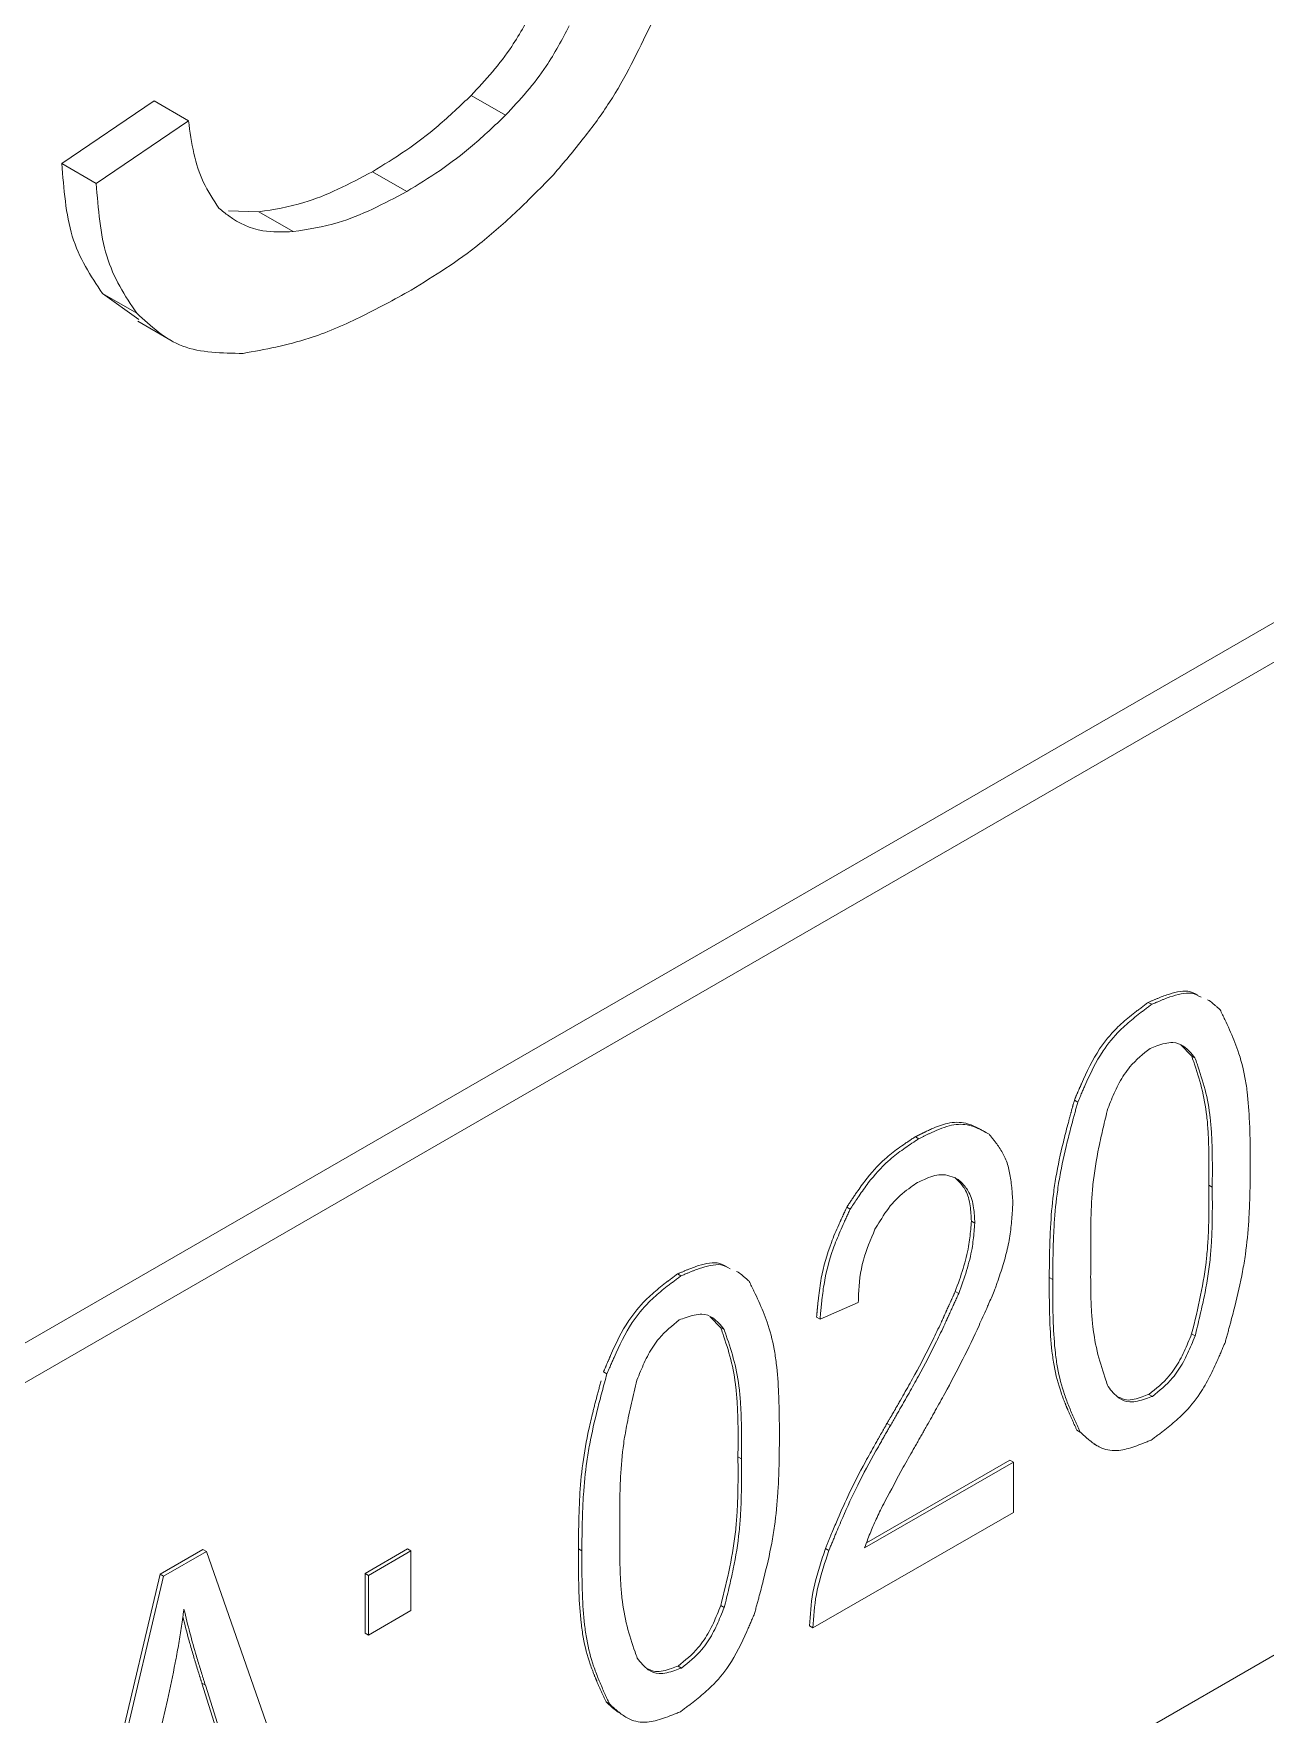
# Model space of a CAD drawing. Header units: millimetres. Extents: x -489 to 1607, y 116 to 1738.
# Drawn here: x 1270.028 to 1272.559, y 1295.614 to 1299.07 of the extents above; entities that cross this region are included whole.
import ezdxf

# ---------------------------------------------------------------- set-up
doc = ezdxf.new("R2010")
doc.units = ezdxf.units.MM

msp = doc.modelspace()

# ---------------------------------------------------------------- linework, layer by layer
at = {"color": 7, "linetype": 'Continuous', "lineweight": 15}
for p, q in [((1278.466, 1301.2592), (1264.3239, 1293.0951)), ((1264.3946, 1293.0543), (1278.5367, 1301.2184)), ((1278.5367, 1299.177), (1264.3946, 1291.013)), ((1270.2755, 1298.9315), (1270.0859, 1298.8029)), ((1270.3462, 1298.8907), (1270.2755, 1298.9315)), ((1270.9977, 1298.902), (1270.927, 1298.9428)), ((1270.3462, 1298.8907), (1270.1566, 1298.7621)), ((1270.1566, 1298.7621), (1270.0859, 1298.8029)), ((1270.7947, 1298.7453), (1270.724, 1298.7861)), ((1270.4909, 1298.7036), (1270.4283, 1298.7055)), ((1270.5616, 1298.6628), (1270.4909, 1298.7036)), ((1270.1693, 1298.5359), (1270.24, 1298.4951)), ((1270.1693, 1298.5359), (1270.2443, 1298.4823)), ((1270.2421, 1298.4786), (1270.3128, 1298.4378)), ((1272.3254, 1297.0742), (1272.3183, 1297.0783)), ((1272.3848, 1296.9912), (1272.4071, 1296.9686)), ((1272.4141, 1296.9645), (1272.4071, 1296.9686)), ((1272.1734, 1296.8728), (1272.1663, 1296.8769)), ((1271.8468, 1296.798), (1271.8398, 1296.802)), ((1271.9911, 1296.8071), (1271.984, 1296.8112)), ((1272.4497, 1296.6983), (1272.4426, 1296.7024)), ((1271.7057, 1296.6528), (1271.6986, 1296.6569)), ((1271.9618, 1296.6244), (1271.9548, 1296.6285)), ((1271.3579, 1296.5157), (1271.3509, 1296.5198)), ((1272.1219, 1296.5088), (1272.1148, 1296.5129)), ((1271.9287, 1296.4798), (1271.9216, 1296.4839)), ((1271.6438, 1296.4272), (1271.7225, 1296.4613)), ((1271.4184, 1296.4316), (1271.4396, 1296.4101)), ((1271.4467, 1296.406), (1271.4396, 1296.4101)), ((1271.6438, 1296.4272), (1271.6368, 1296.4313)), ((1272.4144, 1296.3924), (1272.4073, 1296.3965)), ((1271.2059, 1296.3143), (1271.1989, 1296.3184)), ((1272.3267, 1296.2682), (1272.3196, 1296.2723)), ((1271.7883, 1296.2082), (1271.7813, 1296.2123)), ((1272.1715, 1296.1987), (1272.1786, 1296.1946)), ((1272.2064, 1296.1707), (1272.2134, 1296.1666)), ((1271.4822, 1296.1398), (1271.4752, 1296.1439)), ((1272.0411, 1296.1332), (1271.7355, 1295.9568)), ((1272.034, 1296.1373), (1271.7393, 1295.9672)), ((1272.0411, 1296.1332), (1272.034, 1296.1373)), ((1272.0411, 1296.0297), (1272.0411, 1296.1332)), ((1271.6293, 1295.7921), (1272.0411, 1296.0297)), ((1270.376, 1295.9534), (1270.2879, 1295.9026)), ((1270.3831, 1295.9494), (1270.376, 1295.9534)), ((1270.7962, 1295.9544), (1270.7092, 1295.9042)), ((1270.7962, 1295.9544), (1270.8033, 1295.9503)), ((1271.1544, 1295.9503), (1271.1473, 1295.9544)), ((1271.6622, 1295.9516), (1271.6551, 1295.9557)), ((1270.295, 1295.8985), (1270.3831, 1295.9494)), ((1270.3831, 1295.9494), (1270.6381, 1295.2198)), ((1270.7163, 1295.9001), (1270.8033, 1295.9503)), ((1270.8033, 1295.9503), (1270.8033, 1295.8277)), ((1270.2879, 1295.9026), (1270.0478, 1294.8872)), ((1270.0549, 1294.8832), (1270.295, 1295.8985)), ((1270.295, 1295.8985), (1270.2879, 1295.9026)), ((1270.7163, 1295.9001), (1270.7092, 1295.9042)), ((1270.7092, 1295.9042), (1270.7092, 1295.7816)), ((1270.7163, 1295.7775), (1270.7163, 1295.9001)), ((1270.8033, 1295.8277), (1270.7163, 1295.7775)), ((1271.447, 1295.834), (1271.4399, 1295.838)), ((1270.7163, 1295.7775), (1270.7092, 1295.7816)), ((1271.6293, 1295.7921), (1271.6223, 1295.7961)), ((1271.3592, 1295.7097), (1271.3522, 1295.7138)), ((1270.3809, 1295.6742), (1270.3738, 1295.6783)), ((1270.3738, 1295.6783), (1270.4386, 1295.4728)), ((1270.4456, 1295.4687), (1270.3809, 1295.6742)), ((1270.3028, 1295.6434), (1270.2335, 1295.3463)), ((1271.2041, 1295.6402), (1271.2111, 1295.6361))]:
    msp.add_line(p, q, dxfattribs=at)
for points, knots in [([(1271.058, 1299.1267), (1271.043, 1299.0984), (1271.0175, 1299.0504), (1270.9709, 1298.9901), (1270.9417, 1298.9587), (1270.927, 1298.9428)], [0, 0, 0, 0, 0.415215, 0.703891, 1, 1, 1, 1]), ([(1271.1287, 1299.0859), (1271.1137, 1299.0576), (1271.0882, 1299.0096), (1271.0416, 1298.9493), (1271.0125, 1298.9179), (1270.9977, 1298.902)], [0, 0, 0, 0, 0.415215, 0.703891, 1, 1, 1, 1]), ([(1271.0966, 1298.7803), (1271.1175, 1298.805), (1271.1573, 1298.8522), (1271.2303, 1298.9516), (1271.2698, 1299.0335), (1271.296, 1299.0879)], [0, 0, 0, 0, 0.269043, 0.514197, 1, 1, 1, 1]), ([(1270.927, 1298.9428), (1270.9045, 1298.9215), (1270.8606, 1298.8798), (1270.7922, 1298.8277), (1270.7468, 1298.8001), (1270.724, 1298.7861)], [0, 0, 0, 0, 0.341963, 0.668474, 1, 1, 1, 1]), ([(1270.4088, 1298.711), (1270.3973, 1298.7281), (1270.3755, 1298.7606), (1270.3556, 1298.8227), (1270.3493, 1298.8679), (1270.3462, 1298.8907)], [0, 0, 0, 0, 0.356019, 0.674225, 1, 1, 1, 1]), ([(1270.9977, 1298.902), (1270.9752, 1298.8807), (1270.9313, 1298.839), (1270.8629, 1298.7869), (1270.8175, 1298.7592), (1270.7947, 1298.7453)], [0, 0, 0, 0, 0.341963, 0.668474, 1, 1, 1, 1]), ([(1270.0859, 1298.8029), (1270.09, 1298.7505), (1270.0961, 1298.671), (1270.1335, 1298.5894), (1270.1573, 1298.5538), (1270.1693, 1298.5359)], [0, 0, 0, 0, 0.491276, 0.743621, 1, 1, 1, 1]), ([(1270.724, 1298.7861), (1270.7004, 1298.7735), (1270.6532, 1298.7483), (1270.5741, 1298.7165), (1270.5214, 1298.7083), (1270.4909, 1298.7036)], [0, 0, 0, 0, 0.296227, 0.593081, 1, 1, 1, 1]), ([(1270.1566, 1298.7621), (1270.1607, 1298.7096), (1270.1668, 1298.6302), (1270.2042, 1298.5486), (1270.228, 1298.513), (1270.24, 1298.4951)], [0, 0, 0, 0, 0.491276, 0.743621, 1, 1, 1, 1]), ([(1270.804, 1298.5426), (1270.8514, 1298.572), (1270.9251, 1298.6178), (1271.0222, 1298.7045), (1271.0717, 1298.7549), (1271.0966, 1298.7803)], [0, 0, 0, 0, 0.4710491, 0.7339891, 1, 1, 1, 1]), ([(1270.7947, 1298.7453), (1270.7711, 1298.7327), (1270.7239, 1298.7075), (1270.6449, 1298.6757), (1270.5921, 1298.6675), (1270.5616, 1298.6628)], [0, 0, 0, 0, 0.296227, 0.593081, 1, 1, 1, 1]), ([(1270.5616, 1298.6628), (1270.5402, 1298.6621), (1270.4906, 1298.6604), (1270.4418, 1298.6839), (1270.4154, 1298.7056), (1270.4088, 1298.711)], [0, 0, 0, 0, 0.362766, 0.840191, 1, 1, 1, 1]), ([(1270.4585, 1298.4125), (1270.5033, 1298.4206), (1270.5812, 1298.4348), (1270.6982, 1298.4844), (1270.7686, 1298.5231), (1270.804, 1298.5426)], [0, 0, 0, 0, 0.401332, 0.698698, 1, 1, 1, 1]), ([(1270.24, 1298.4951), (1270.2691, 1298.4682), (1270.313, 1298.4277), (1270.3937, 1298.4132), (1270.4368, 1298.4128), (1270.4585, 1298.4125)], [0, 0, 0, 0, 0.4940719, 0.7449029, 1, 1, 1, 1]), ([(1272.4199, 1297.0928), (1272.4135, 1297.0964), (1272.4016, 1297.1031), (1272.3787, 1297.1004), (1272.36, 1297.0951), (1272.3467, 1297.0901), (1272.3401, 1297.0875), (1272.3363, 1297.0859), (1272.3339, 1297.085), (1272.3315, 1297.0839), (1272.3292, 1297.083), (1272.3263, 1297.0817), (1272.3235, 1297.0806), (1272.3209, 1297.0794), (1272.3192, 1297.0787), (1272.3183, 1297.0783)], [0, 0, 0, 0, 0.239242, 0.447646, 0.65536, 0.759075, 0.810869, 0.836804, 0.862646, 0.875647, 0.901583, 0.927468, 0.953378, 0.976677, 1, 1, 1, 1]), ([(1272.4267, 1297.0887), (1272.4206, 1297.0922), (1272.4088, 1297.099), (1272.3858, 1297.0964), (1272.3667, 1297.0909), (1272.3531, 1297.0858), (1272.3453, 1297.0827), (1272.3395, 1297.0802), (1272.3342, 1297.078), (1272.3295, 1297.076), (1272.3268, 1297.0748), (1272.3254, 1297.0742)], [0, 0, 0, 0, 0.231552, 0.445704, 0.658991, 0.765424, 0.818565, 0.871812, 0.925006, 0.962456, 1, 1, 1, 1]), ([(1272.3183, 1297.0783), (1272.3171, 1297.0774), (1272.3148, 1297.0757), (1272.3113, 1297.0731), (1272.3084, 1297.0709), (1272.3055, 1297.0687), (1272.3026, 1297.0665), (1272.2997, 1297.0643), (1272.2968, 1297.0621), (1272.2904, 1297.0572), (1272.2753, 1297.0452), (1272.2488, 1297.0222), (1272.2115, 1296.9771), (1272.1913, 1296.9346), (1272.18, 1296.9088), (1272.1791, 1296.9067), (1272.1782, 1296.9045), (1272.1772, 1296.9024), (1272.1763, 1296.9003), (1272.1754, 1296.8982), (1272.1745, 1296.896), (1272.1736, 1296.8939), (1272.1726, 1296.8918), (1272.1718, 1296.8897), (1272.1708, 1296.8875), (1272.1699, 1296.8854), (1272.169, 1296.8833), (1272.1678, 1296.8805), (1272.1669, 1296.8783), (1272.1663, 1296.8769)], [0, 0, 0, 0, 0.0185997, 0.0371833, 0.0557668, 0.0650751, 0.0836201, 0.1022366, 0.111508, 0.1300874, 0.2044929, 0.3534877, 0.5600353, 0.8605749, 0.8692716, 0.8779995, 0.8866962, 0.8953929, 0.9041509, 0.9128476, 0.9216057, 0.9302407, 0.9389988, 0.9477265, 0.9563616, 0.9650892, 0.9738169, 0.9825446, 1, 1, 1, 1]), ([(1272.3254, 1297.0742), (1272.323, 1297.0725), (1272.3196, 1297.0699), (1272.3137, 1297.0655), (1272.3079, 1297.0611), (1272.2986, 1297.054), (1272.2824, 1297.0411), (1272.2558, 1297.0181), (1272.2186, 1296.973), (1272.1981, 1296.9298), (1272.1855, 1296.9012), (1272.1824, 1296.8941), (1272.1791, 1296.8863), (1272.1761, 1296.8792), (1272.1743, 1296.875), (1272.1734, 1296.8728)], [0, 0, 0, 0, 0.037183, 0.055767, 0.092928, 0.130087, 0.204493, 0.353488, 0.560035, 0.860576, 0.878, 0.912848, 0.947727, 0.973817, 1, 1, 1, 1]), ([(1272.4657, 1297.0631), (1272.4643, 1297.0644), (1272.4621, 1297.0664), (1272.4584, 1297.0696), (1272.4555, 1297.0721), (1272.4502, 1297.0764), (1272.4458, 1297.0809), (1272.4409, 1297.0828), (1272.4397, 1297.0832)], [0, 0, 0, 0, 0.17646, 0.264567, 0.441272, 0.529058, 0.882234, 1, 1, 1, 1]), ([(1272.5279, 1296.7432), (1272.5278, 1296.7486), (1272.5278, 1296.7594), (1272.5277, 1296.773), (1272.5275, 1296.7865), (1272.5272, 1296.8053), (1272.526, 1296.8428), (1272.5231, 1296.8846), (1272.5158, 1296.9342), (1272.5041, 1296.9775), (1272.4884, 1297.0153), (1272.4772, 1297.0393), (1272.4707, 1297.0529), (1272.4674, 1297.0597), (1272.4657, 1297.0631)], [0, 0, 0, 0, 0.044503, 0.089007, 0.111293, 0.155803, 0.244795, 0.422985, 0.511988, 0.690468, 0.845011, 0.922477, 0.961225, 1, 1, 1, 1]), ([(1272.322, 1296.9837), (1272.3266, 1296.9854), (1272.3424, 1296.9912), (1272.3679, 1296.9988), (1272.3947, 1296.9883), (1272.407, 1296.9732), (1272.4141, 1296.9645)], [0, 0, 0, 0, 0.121428, 0.414493, 0.660608, 1, 1, 1, 1]), ([(1272.2351, 1296.8599), (1272.2375, 1296.866), (1272.2448, 1296.8838), (1272.2577, 1296.9136), (1272.284, 1296.9533), (1272.3076, 1296.9722), (1272.322, 1296.9837)], [0, 0, 0, 0, 0.125604, 0.369434, 0.616518, 1, 1, 1, 1]), ([(1272.4071, 1296.9686), (1272.4085, 1296.9643), (1272.416, 1296.9427), (1272.4289, 1296.9034), (1272.4379, 1296.8549), (1272.4412, 1296.8134), (1272.4425, 1296.7815), (1272.4428, 1296.7545), (1272.4428, 1296.7354), (1272.4428, 1296.7245), (1272.4427, 1296.7144), (1272.4426, 1296.707), (1272.4426, 1296.7024)], [0, 0, 0, 0, 0.055977, 0.28002, 0.504498, 0.616542, 0.728558, 0.840546, 0.896533, 0.924569, 0.952522, 1, 1, 1, 1]), ([(1272.4141, 1296.9645), (1272.4156, 1296.9602), (1272.423, 1296.9386), (1272.436, 1296.8994), (1272.445, 1296.8508), (1272.4483, 1296.8093), (1272.4496, 1296.7774), (1272.4499, 1296.7481), (1272.4499, 1296.7217), (1272.4497, 1296.7061), (1272.4497, 1296.6983)], [0, 0, 0, 0, 0.055977, 0.28002, 0.504498, 0.616542, 0.728559, 0.840546, 0.92023, 1, 1, 1, 1]), ([(1272.1663, 1296.8769), (1272.1659, 1296.8754), (1272.1653, 1296.8731), (1272.1645, 1296.8701), (1272.1638, 1296.8678), (1272.1632, 1296.8656), (1272.1626, 1296.8633), (1272.1618, 1296.8603), (1272.161, 1296.8572), (1272.1602, 1296.8542), (1272.1595, 1296.852), (1272.1589, 1296.8497), (1272.1583, 1296.8474), (1272.1577, 1296.8452), (1272.1569, 1296.8421), (1272.1561, 1296.8391), (1272.1547, 1296.8338), (1272.1505, 1296.8179), (1272.1405, 1296.7787), (1272.1299, 1296.7307), (1272.1213, 1296.6721), (1272.1176, 1296.6265), (1272.1161, 1296.5875), (1272.1156, 1296.5696), (1272.1154, 1296.5613), (1272.1154, 1296.5572), (1272.1153, 1296.5538), (1272.1152, 1296.5503), (1272.1152, 1296.5476), (1272.1151, 1296.5441), (1272.1151, 1296.5414), (1272.1151, 1296.538), (1272.115, 1296.5352), (1272.115, 1296.5318), (1272.1149, 1296.5291), (1272.1149, 1296.5256), (1272.1149, 1296.5229), (1272.1149, 1296.5196), (1272.1148, 1296.5165), (1272.1148, 1296.5141), (1272.1148, 1296.5129)], [0, 0, 0, 0, 0.011914, 0.017898, 0.023828, 0.029824, 0.035808, 0.041726, 0.053706, 0.059624, 0.065608, 0.071592, 0.077509, 0.083493, 0.089477, 0.101367, 0.107339, 0.131226, 0.22664, 0.417765, 0.513257, 0.704318, 0.799786, 0.847522, 0.859472, 0.871349, 0.883298, 0.889273, 0.901221, 0.907124, 0.919071, 0.925045, 0.936993, 0.942967, 0.954914, 0.960817, 0.972764, 0.978737, 0.989333, 1, 1, 1, 1]), ([(1272.1734, 1296.8728), (1272.1726, 1296.8698), (1272.1709, 1296.8638), (1272.1684, 1296.8547), (1272.166, 1296.8456), (1272.1611, 1296.8275), (1272.1508, 1296.7882), (1272.1396, 1296.74), (1272.1298, 1296.681), (1272.1255, 1296.6351), (1272.1233, 1296.5904), (1272.1226, 1296.5627), (1272.1222, 1296.5409), (1272.122, 1296.5274), (1272.1219, 1296.5168), (1272.1219, 1296.5114), (1272.1219, 1296.5088)], [0, 0, 0, 0, 0.0238276, 0.0477219, 0.0715915, 0.0954489, 0.1908752, 0.381861, 0.4773729, 0.6685354, 0.7639923, 0.859472, 0.9071953, 0.9535628, 0.976817, 1, 1, 1, 1]), ([(1272.2001, 1296.5542), (1272.2, 1296.5596), (1272.1999, 1296.5678), (1272.1999, 1296.5786), (1272.1999, 1296.5895), (1272.1999, 1296.6086), (1272.2003, 1296.636), (1272.2017, 1296.6694), (1272.2053, 1296.7169), (1272.2135, 1296.7675), (1272.2254, 1296.8201), (1272.2319, 1296.8467), (1272.2351, 1296.8599)], [0, 0, 0, 0, 0.05625, 0.084416, 0.112583, 0.168831, 0.281346, 0.393821, 0.506435, 0.751644, 0.875786, 1, 1, 1, 1]), ([(1271.984, 1296.8112), (1271.9836, 1296.8114), (1271.9823, 1296.8121), (1271.9807, 1296.8131), (1271.9785, 1296.8142), (1271.9769, 1296.8152), (1271.9752, 1296.8161), (1271.9735, 1296.817), (1271.9718, 1296.8179), (1271.9688, 1296.8195), (1271.9598, 1296.8241), (1271.9403, 1296.8323), (1271.9089, 1296.8323), (1271.8813, 1296.8216), (1271.8662, 1296.8148), (1271.8617, 1296.8127), (1271.8596, 1296.8117), (1271.8582, 1296.8111), (1271.8568, 1296.8104), (1271.8555, 1296.8097), (1271.8541, 1296.809), (1271.8527, 1296.8084), (1271.8513, 1296.8077), (1271.8499, 1296.807), (1271.8485, 1296.8064), (1271.8471, 1296.8056), (1271.8457, 1296.805), (1271.8443, 1296.8043), (1271.8429, 1296.8036), (1271.8415, 1296.8029), (1271.8405, 1296.8024), (1271.8398, 1296.802)], [0, 0, 0, 0, 0.010867, 0.032554, 0.043284, 0.065017, 0.075793, 0.08666, 0.108306, 0.119175, 0.162435, 0.336028, 0.59239, 0.794617, 0.845941, 0.871563, 0.877976, 0.8844, 0.897226, 0.903639, 0.910052, 0.922878, 0.929292, 0.935705, 0.948531, 0.954935, 0.961348, 0.974228, 0.980641, 0.987045, 1, 1, 1, 1]), ([(1271.9911, 1296.8071), (1271.9902, 1296.8076), (1271.9877, 1296.809), (1271.9844, 1296.8109), (1271.981, 1296.8127), (1271.9759, 1296.8154), (1271.9647, 1296.821), (1271.9434, 1296.829), (1271.9157, 1296.8273), (1271.8888, 1296.8177), (1271.8741, 1296.8112), (1271.8653, 1296.807), (1271.8627, 1296.8057), (1271.8601, 1296.8044), (1271.8574, 1296.8032), (1271.8548, 1296.8019), (1271.8513, 1296.8001), (1271.8486, 1296.7988), (1271.8468, 1296.798)], [0, 0, 0, 0, 0.021682, 0.065, 0.086637, 0.108278, 0.194882, 0.368567, 0.614402, 0.740543, 0.870107, 0.886372, 0.902572, 0.918826, 0.935079, 0.951259, 0.967503, 1, 1, 1, 1]), ([(1271.8398, 1296.802), (1271.8374, 1296.8005), (1271.8339, 1296.7982), (1271.828, 1296.7943), (1271.8233, 1296.7911), (1271.8151, 1296.7856), (1271.7999, 1296.7749), (1271.771, 1296.7527), (1271.7414, 1296.7195), (1271.7215, 1296.6911), (1271.7131, 1296.6786), (1271.7093, 1296.6729), (1271.7062, 1296.6684), (1271.7024, 1296.6626), (1271.7002, 1296.6592), (1271.6986, 1296.6569)], [0, 0, 0, 0, 0.045519, 0.068323, 0.113873, 0.13662, 0.227747, 0.410258, 0.698667, 0.849045, 0.886759, 0.905604, 0.943358, 0.962181, 1, 1, 1, 1]), ([(1271.8468, 1296.798), (1271.8445, 1296.7964), (1271.8374, 1296.7918), (1271.8257, 1296.7839), (1271.8069, 1296.7708), (1271.7781, 1296.7486), (1271.7485, 1296.7154), (1271.7286, 1296.6871), (1271.7186, 1296.6723), (1271.7125, 1296.6631), (1271.708, 1296.6562), (1271.7057, 1296.6528)], [0, 0, 0, 0, 0.045519, 0.13662, 0.227747, 0.410258, 0.698668, 0.849046, 0.886759, 0.943358, 1, 1, 1, 1]), ([(1272.04, 1296.6668), (1272.0399, 1296.6681), (1272.0397, 1296.672), (1272.0393, 1296.6772), (1272.0389, 1296.6824), (1272.0383, 1296.6902), (1272.0368, 1296.707), (1272.0334, 1296.7319), (1272.0251, 1296.7585), (1272.0145, 1296.7766), (1272.0062, 1296.7881), (1272.0013, 1296.7945), (1271.9982, 1296.7984), (1271.9955, 1296.8017), (1271.9934, 1296.8043), (1271.9918, 1296.8062), (1271.9911, 1296.8071)], [0, 0, 0, 0, 0.022556, 0.067801, 0.090362, 0.112934, 0.20333, 0.384216, 0.564151, 0.743888, 0.833599, 0.878484, 0.923239, 0.945764, 0.972807, 1, 1, 1, 1]), ([(1271.8443, 1296.7079), (1271.8489, 1296.7101), (1271.8651, 1296.7177), (1271.8966, 1296.7287), (1271.9166, 1296.7193), (1271.9279, 1296.714)], [0, 0, 0, 0, 0.151239, 0.520913, 1, 1, 1, 1]), ([(1271.9208, 1296.7181), (1271.9236, 1296.7153), (1271.9316, 1296.7074), (1271.9453, 1296.6913), (1271.953, 1296.6622), (1271.9542, 1296.639), (1271.9548, 1296.6285)], [0, 0, 0, 0, 0.137824, 0.393068, 0.7234, 1, 1, 1, 1]), ([(1271.9279, 1296.714), (1271.9307, 1296.7113), (1271.9386, 1296.7033), (1271.9524, 1296.6873), (1271.96, 1296.6582), (1271.9613, 1296.635), (1271.9618, 1296.6244)], [0, 0, 0, 0, 0.137824, 0.393068, 0.7234, 1, 1, 1, 1]), ([(1272.4766, 1296.3802), (1272.4774, 1296.3832), (1272.4791, 1296.3892), (1272.4815, 1296.3983), (1272.484, 1296.4074), (1272.4888, 1296.4255), (1272.4991, 1296.4648), (1272.5102, 1296.5129), (1272.52, 1296.5719), (1272.5243, 1296.6178), (1272.5264, 1296.6625), (1272.5271, 1296.6874), (1272.5274, 1296.7039), (1272.5275, 1296.7108), (1272.5276, 1296.7176), (1272.5277, 1296.7231), (1272.5277, 1296.7297), (1272.5278, 1296.7359), (1272.5279, 1296.7407), (1272.5279, 1296.7432)], [0, 0, 0, 0, 0.02395, 0.047833, 0.071771, 0.095684, 0.191402, 0.382998, 0.478761, 0.670446, 0.766171, 0.861923, 0.885818, 0.909783, 0.921693, 0.945656, 0.957638, 0.978819, 1, 1, 1, 1]), ([(1271.7567, 1296.6118), (1271.7602, 1296.6175), (1271.7721, 1296.6374), (1271.7948, 1296.6713), (1271.8233, 1296.6936), (1271.8397, 1296.7048), (1271.8443, 1296.7079)], [0, 0, 0, 0, 0.143334, 0.499619, 0.859393, 1, 1, 1, 1]), ([(1272.4426, 1296.7024), (1272.4426, 1296.6997), (1272.4427, 1296.6943), (1272.4427, 1296.6875), (1272.4427, 1296.6807), (1272.4428, 1296.6753), (1272.4428, 1296.6698), (1272.4428, 1296.6658), (1272.4428, 1296.6603), (1272.4427, 1296.6453), (1272.4424, 1296.6206), (1272.441, 1296.5872), (1272.4373, 1296.5397), (1272.4268, 1296.476), (1272.4139, 1296.4231), (1272.4073, 1296.3965)], [0, 0, 0, 0, 0.0280792, 0.0562423, 0.0702398, 0.0984024, 0.1124836, 0.1265648, 0.1405622, 0.1687247, 0.2812249, 0.3937712, 0.5062949, 0.7516285, 1, 1, 1, 1]), ([(1272.4497, 1296.6983), (1272.4497, 1296.6929), (1272.4498, 1296.6848), (1272.4498, 1296.6739), (1272.4499, 1296.663), (1272.4498, 1296.644), (1272.4495, 1296.6165), (1272.4481, 1296.5831), (1272.4443, 1296.5356), (1272.4361, 1296.485), (1272.4241, 1296.4323), (1272.4176, 1296.4057), (1272.4144, 1296.3924)], [0, 0, 0, 0, 0.056241, 0.08432, 0.112481, 0.168721, 0.281219, 0.393763, 0.506285, 0.751613, 0.875715, 1, 1, 1, 1]), ([(1271.6986, 1296.6569), (1271.698, 1296.6554), (1271.6969, 1296.6531), (1271.6952, 1296.6494), (1271.6938, 1296.6464), (1271.6921, 1296.6426), (1271.6907, 1296.6396), (1271.689, 1296.6358), (1271.6876, 1296.6328), (1271.6853, 1296.6276), (1271.6782, 1296.6118), (1271.6612, 1296.5722), (1271.6469, 1296.5209), (1271.6417, 1296.4807), (1271.6398, 1296.4634), (1271.6393, 1296.4584), (1271.6391, 1296.4563), (1271.6389, 1296.4543), (1271.6387, 1296.4526), (1271.6386, 1296.4506), (1271.6384, 1296.4489), (1271.6382, 1296.4469), (1271.638, 1296.4452), (1271.6378, 1296.4432), (1271.6377, 1296.4415), (1271.6375, 1296.4395), (1271.6374, 1296.4378), (1271.6372, 1296.4358), (1271.637, 1296.4337), (1271.6368, 1296.4321), (1271.6368, 1296.4313)], [0, 0, 0, 0, 0.019803, 0.029626, 0.049395, 0.059279, 0.079143, 0.089027, 0.108823, 0.118638, 0.158254, 0.316635, 0.636589, 0.817906, 0.863354, 0.874763, 0.886165, 0.891869, 0.903154, 0.908852, 0.920254, 0.925951, 0.937346, 0.943044, 0.954433, 0.96013, 0.971519, 0.977216, 0.988605, 1, 1, 1, 1]), ([(1271.7057, 1296.6528), (1271.705, 1296.6513), (1271.703, 1296.6468), (1271.7002, 1296.6408), (1271.6968, 1296.6333), (1271.692, 1296.6228), (1271.6826, 1296.6016), (1271.665, 1296.5588), (1271.6528, 1296.5093), (1271.6484, 1296.4726), (1271.6468, 1296.4587), (1271.6465, 1296.455), (1271.6461, 1296.4513), (1271.6457, 1296.4469), (1271.6452, 1296.4425), (1271.6448, 1296.4378), (1271.6443, 1296.4327), (1271.644, 1296.429), (1271.6438, 1296.4272)], [0, 0, 0, 0, 0.019801, 0.059274, 0.079137, 0.118629, 0.197814, 0.356252, 0.676429, 0.837914, 0.858135, 0.868351, 0.88855, 0.908858, 0.929043, 0.949338, 0.974607, 1, 1, 1, 1]), ([(1272.0017, 1296.4842), (1272.0022, 1296.4857), (1272.0033, 1296.4887), (1272.0054, 1296.4948), (1272.0075, 1296.5009), (1272.0111, 1296.5116), (1272.0178, 1296.5314), (1272.027, 1296.5618), (1272.0344, 1296.5979), (1272.0374, 1296.6269), (1272.0387, 1296.6454), (1272.0393, 1296.654), (1272.0395, 1296.6582), (1272.0398, 1296.6625), (1272.0399, 1296.6654), (1272.04, 1296.6668)], [0, 0, 0, 0, 0.0242959, 0.0485918, 0.0970864, 0.1214153, 0.2184885, 0.4128705, 0.6075112, 0.8033206, 0.9016461, 0.9261691, 0.950831, 0.9753433, 1, 1, 1, 1]), ([(1271.7225, 1296.4613), (1271.7227, 1296.4668), (1271.7235, 1296.4946), (1271.7282, 1296.5447), (1271.7477, 1296.5906), (1271.7567, 1296.6118)], [0, 0, 0, 0, 0.117639, 0.591602, 1, 1, 1, 1]), ([(1271.9548, 1296.6285), (1271.9543, 1296.6228), (1271.9529, 1296.6057), (1271.9495, 1296.5739), (1271.9386, 1296.5307), (1271.9273, 1296.4996), (1271.9216, 1296.4839)], [0, 0, 0, 0, 0.123315, 0.370396, 0.681229, 1, 1, 1, 1]), ([(1271.9618, 1296.6244), (1271.9614, 1296.6187), (1271.9599, 1296.6016), (1271.9566, 1296.5698), (1271.9456, 1296.5266), (1271.9344, 1296.4956), (1271.9287, 1296.4798)], [0, 0, 0, 0, 0.123315, 0.370396, 0.681229, 1, 1, 1, 1]), ([(1271.4525, 1296.5343), (1271.4461, 1296.5379), (1271.4342, 1296.5446), (1271.4112, 1296.5419), (1271.3926, 1296.5366), (1271.3793, 1296.5317), (1271.3727, 1296.529), (1271.3689, 1296.5274), (1271.3665, 1296.5265), (1271.3641, 1296.5254), (1271.3617, 1296.5245), (1271.3589, 1296.5232), (1271.3561, 1296.5221), (1271.3534, 1296.5209), (1271.3517, 1296.5202), (1271.3509, 1296.5198)], [0, 0, 0, 0, 0.239242, 0.447646, 0.65536, 0.759075, 0.810869, 0.83671, 0.862646, 0.875647, 0.901583, 0.927468, 0.953378, 0.976677, 1, 1, 1, 1]), ([(1271.4593, 1296.5303), (1271.4532, 1296.5338), (1271.4414, 1296.5405), (1271.4184, 1296.5379), (1271.3993, 1296.5324), (1271.3857, 1296.5273), (1271.3779, 1296.5242), (1271.372, 1296.5218), (1271.3668, 1296.5195), (1271.3621, 1296.5175), (1271.3593, 1296.5163), (1271.3579, 1296.5157)], [0, 0, 0, 0, 0.231608, 0.445743, 0.659016, 0.765441, 0.818578, 0.871821, 0.925012, 0.962459, 1, 1, 1, 1]), ([(1272.2356, 1296.2883), (1272.2341, 1296.2926), (1272.2267, 1296.3142), (1272.2138, 1296.3535), (1272.2048, 1296.402), (1272.2014, 1296.4435), (1272.2001, 1296.4754), (1272.1998, 1296.5047), (1272.1999, 1296.531), (1272.2, 1296.5465), (1272.2001, 1296.5542)], [0, 0, 0, 0, 0.056026, 0.280305, 0.50504, 0.617204, 0.729344, 0.841456, 0.920726, 1, 1, 1, 1]), ([(1271.3509, 1296.5198), (1271.3497, 1296.5189), (1271.3474, 1296.5172), (1271.3439, 1296.5146), (1271.341, 1296.5124), (1271.3381, 1296.5102), (1271.3351, 1296.508), (1271.3322, 1296.5058), (1271.3293, 1296.5036), (1271.3229, 1296.4987), (1271.3079, 1296.4867), (1271.2813, 1296.4637), (1271.2441, 1296.4186), (1271.224, 1296.3761), (1271.2126, 1296.3503), (1271.2116, 1296.3482), (1271.2107, 1296.346), (1271.2098, 1296.3439), (1271.2089, 1296.3418), (1271.2079, 1296.3397), (1271.207, 1296.3375), (1271.2061, 1296.3354), (1271.2052, 1296.3333), (1271.2043, 1296.3312), (1271.2034, 1296.3291), (1271.2025, 1296.3269), (1271.2016, 1296.3248), (1271.2004, 1296.322), (1271.1995, 1296.3198), (1271.1989, 1296.3184)], [0, 0, 0, 0, 0.0186, 0.037184, 0.055767, 0.065021, 0.083621, 0.102237, 0.111509, 0.130088, 0.20444, 0.353489, 0.560038, 0.860543, 0.869271, 0.877999, 0.886695, 0.895392, 0.90415, 0.912847, 0.921605, 0.93024, 0.938998, 0.947726, 0.956361, 0.965089, 0.973817, 0.982545, 1, 1, 1, 1]), ([(1271.3579, 1296.5157), (1271.3556, 1296.514), (1271.3521, 1296.5114), (1271.3463, 1296.507), (1271.3405, 1296.5026), (1271.3312, 1296.4955), (1271.3149, 1296.4827), (1271.2884, 1296.4596), (1271.2511, 1296.4145), (1271.2307, 1296.3713), (1271.2181, 1296.3427), (1271.215, 1296.3356), (1271.2117, 1296.3278), (1271.2087, 1296.3207), (1271.2068, 1296.3165), (1271.2059, 1296.3143)], [0, 0, 0, 0, 0.037183, 0.055767, 0.092929, 0.130088, 0.204494, 0.353489, 0.560038, 0.860544, 0.877999, 0.912847, 0.947726, 0.973817, 1, 1, 1, 1]), ([(1271.4983, 1296.5046), (1271.4968, 1296.5059), (1271.4946, 1296.5079), (1271.491, 1296.5111), (1271.488, 1296.5136), (1271.4828, 1296.5179), (1271.4783, 1296.5224), (1271.4735, 1296.5243), (1271.4723, 1296.5247)], [0, 0, 0, 0, 0.17646, 0.264567, 0.441272, 0.529058, 0.882234, 1, 1, 1, 1]), ([(1271.5604, 1296.1847), (1271.5604, 1296.1901), (1271.5603, 1296.2009), (1271.5602, 1296.2145), (1271.56, 1296.228), (1271.5597, 1296.2469), (1271.5586, 1296.2843), (1271.5557, 1296.3261), (1271.5483, 1296.3757), (1271.5367, 1296.419), (1271.521, 1296.4568), (1271.5098, 1296.4808), (1271.5032, 1296.4945), (1271.4999, 1296.5013), (1271.4983, 1296.5046)], [0, 0, 0, 0, 0.044503, 0.089007, 0.111293, 0.155803, 0.244795, 0.422985, 0.511988, 0.690468, 0.845011, 0.922477, 0.961212, 1, 1, 1, 1]), ([(1272.1148, 1296.5129), (1272.1148, 1296.5101), (1272.1148, 1296.5047), (1272.1148, 1296.4965), (1272.1148, 1296.4897), (1272.1148, 1296.4829), (1272.1149, 1296.4775), (1272.1149, 1296.4707), (1272.115, 1296.464), (1272.1152, 1296.4478), (1272.116, 1296.4129), (1272.1187, 1296.3709), (1272.1259, 1296.3211), (1272.1344, 1296.289), (1272.1428, 1296.2655), (1272.1456, 1296.2582), (1272.147, 1296.2545), (1272.1479, 1296.2525), (1272.1487, 1296.2504), (1272.1495, 1296.2483), (1272.1504, 1296.2463), (1272.151, 1296.2447), (1272.1516, 1296.2432), (1272.1523, 1296.2417), (1272.1536, 1296.2386), (1272.1555, 1296.234), (1272.1578, 1296.229), (1272.16, 1296.224), (1272.1618, 1296.22), (1272.1636, 1296.216), (1272.1649, 1296.213), (1272.1663, 1296.21), (1272.1677, 1296.2071), (1272.169, 1296.2042), (1272.1703, 1296.2014), (1272.1711, 1296.1996), (1272.1715, 1296.1987)], [0, 0, 0, 0, 0.022857, 0.045783, 0.068709, 0.080103, 0.103029, 0.114492, 0.137351, 0.160279, 0.251813, 0.435118, 0.526755, 0.710343, 0.756141, 0.778986, 0.790482, 0.796159, 0.801913, 0.813369, 0.819071, 0.824785, 0.830551, 0.836266, 0.84198, 0.864888, 0.88777, 0.899186, 0.922133, 0.933575, 0.945029, 0.956421, 0.967889, 0.979358, 0.989647, 1, 1, 1, 1]), ([(1272.1219, 1296.5088), (1272.1219, 1296.5033), (1272.1219, 1296.4952), (1272.1219, 1296.4816), (1272.122, 1296.468), (1272.1222, 1296.4464), (1272.1231, 1296.4088), (1272.1258, 1296.3668), (1272.1329, 1296.317), (1272.1427, 1296.2804), (1272.1526, 1296.254), (1272.1568, 1296.2437), (1272.1581, 1296.2406), (1272.1607, 1296.2345), (1272.1637, 1296.2274), (1272.1668, 1296.2204), (1272.1686, 1296.2164), (1272.17, 1296.2134), (1272.1713, 1296.2104), (1272.1727, 1296.2074), (1272.1741, 1296.2042), (1272.1761, 1296.2), (1272.1776, 1296.1968), (1272.1786, 1296.1946)], [0, 0, 0, 0, 0.045783, 0.068709, 0.114493, 0.16028, 0.251815, 0.435121, 0.526759, 0.710348, 0.801925, 0.81338, 0.824848, 0.836277, 0.882093, 0.904938, 0.916443, 0.927885, 0.93934, 0.950732, 0.963074, 0.975353, 1, 1, 1, 1]), ([(1271.9216, 1296.4839), (1271.9213, 1296.4832), (1271.9206, 1296.4817), (1271.9196, 1296.4794), (1271.9187, 1296.4775), (1271.9179, 1296.4756), (1271.9172, 1296.4741), (1271.9164, 1296.4723), (1271.9157, 1296.4707), (1271.9149, 1296.4689), (1271.914, 1296.467), (1271.9132, 1296.4651), (1271.9123, 1296.4632), (1271.9117, 1296.4617), (1271.9108, 1296.4598), (1271.9101, 1296.4583), (1271.9089, 1296.4557), (1271.9067, 1296.4508), (1271.9043, 1296.4456), (1271.9023, 1296.441), (1271.9014, 1296.4392), (1271.9006, 1296.4373), (1271.8999, 1296.4358), (1271.899, 1296.4339), (1271.8984, 1296.4324), (1271.8975, 1296.4305), (1271.8956, 1296.4264), (1271.8883, 1296.4106), (1271.8699, 1296.3717), (1271.8451, 1296.3245), (1271.8223, 1296.2837), (1271.8108, 1296.2634), (1271.805, 1296.2533), (1271.8021, 1296.2482), (1271.8004, 1296.2454), (1271.7992, 1296.2432), (1271.7979, 1296.241), (1271.7967, 1296.2389), (1271.795, 1296.236), (1271.7933, 1296.2331), (1271.7917, 1296.2302), (1271.7904, 1296.2281), (1271.7892, 1296.2259), (1271.7879, 1296.2237), (1271.7866, 1296.2216), (1271.7844, 1296.2177), (1271.7826, 1296.2146), (1271.7813, 1296.2123)], [0, 0, 0, 0, 0.008158, 0.016315, 0.024394, 0.028513, 0.03667, 0.040709, 0.048867, 0.052906, 0.061064, 0.069222, 0.073261, 0.081446, 0.085486, 0.093643, 0.097711, 0.113974, 0.146558, 0.154664, 0.162799, 0.166918, 0.175052, 0.17912, 0.187254, 0.191322, 0.199456, 0.23203, 0.362337, 0.62308, 0.753347, 0.818444, 0.851043, 0.867342, 0.875474, 0.883641, 0.891774, 0.899872, 0.908004, 0.924303, 0.932436, 0.940568, 0.948769, 0.956902, 0.965034, 0.973167, 1, 1, 1, 1]), ([(1271.9287, 1296.4798), (1271.928, 1296.4783), (1271.9267, 1296.4753), (1271.9246, 1296.4708), (1271.923, 1296.467), (1271.9212, 1296.4633), (1271.9199, 1296.4603), (1271.9182, 1296.4565), (1271.9158, 1296.4512), (1271.9125, 1296.4437), (1271.9093, 1296.437), (1271.907, 1296.4317), (1271.9056, 1296.4287), (1271.9032, 1296.4234), (1271.8959, 1296.4077), (1271.8775, 1296.3687), (1271.8527, 1296.3215), (1271.83, 1296.2807), (1271.8185, 1296.2604), (1271.8127, 1296.2503), (1271.8093, 1296.2445), (1271.8068, 1296.2402), (1271.8044, 1296.2359), (1271.8018, 1296.2315), (1271.7993, 1296.2271), (1271.7966, 1296.2224), (1271.7929, 1296.2161), (1271.7902, 1296.2114), (1271.7883, 1296.2082)], [0, 0, 0, 0, 0.016316, 0.032552, 0.048867, 0.056945, 0.073261, 0.081446, 0.09771, 0.130266, 0.162799, 0.170984, 0.187254, 0.195388, 0.227934, 0.358259, 0.618993, 0.749298, 0.81436, 0.846959, 0.863259, 0.879558, 0.895857, 0.912087, 0.928421, 0.946298, 0.96421, 1, 1, 1, 1]), ([(1271.8562, 1296.1953), (1271.8578, 1296.1982), (1271.8627, 1296.2069), (1271.8692, 1296.2185), (1271.8758, 1296.2301), (1271.8855, 1296.2476), (1271.9065, 1296.2855), (1271.9374, 1296.3436), (1271.9626, 1296.3965), (1271.9784, 1296.4315), (1271.9849, 1296.4461), (1271.9907, 1296.4593), (1271.9959, 1296.471), (1271.9998, 1296.4798), (1272.0017, 1296.4842)], [0, 0, 0, 0, 0.030762, 0.092286, 0.123017, 0.15375, 0.276809, 0.522941, 0.761179, 0.820821, 0.880526, 0.910427, 0.955202, 1, 1, 1, 1]), ([(1271.3546, 1296.4253), (1271.3592, 1296.427), (1271.375, 1296.4327), (1271.4005, 1296.4403), (1271.4273, 1296.4298), (1271.4396, 1296.4147), (1271.4467, 1296.406)], [0, 0, 0, 0, 0.121428, 0.414493, 0.660608, 1, 1, 1, 1]), ([(1271.2676, 1296.3015), (1271.2701, 1296.3075), (1271.2773, 1296.3254), (1271.2903, 1296.3551), (1271.3166, 1296.3948), (1271.3402, 1296.4137), (1271.3546, 1296.4253)], [0, 0, 0, 0, 0.125604, 0.369434, 0.616518, 1, 1, 1, 1]), ([(1271.4396, 1296.4101), (1271.4411, 1296.4058), (1271.4485, 1296.3842), (1271.4615, 1296.345), (1271.4704, 1296.2964), (1271.4738, 1296.2549), (1271.4751, 1296.223), (1271.4754, 1296.1987), (1271.4754, 1296.1837), (1271.4754, 1296.1783), (1271.4754, 1296.1728), (1271.4753, 1296.1674), (1271.4753, 1296.1619), (1271.4753, 1296.1569), (1271.4752, 1296.1509), (1271.4752, 1296.1462), (1271.4752, 1296.1439)], [0, 0, 0, 0, 0.0559772, 0.2800199, 0.5044982, 0.6165419, 0.7285583, 0.8405458, 0.8684977, 0.8825154, 0.8965331, 0.924569, 0.9385034, 0.9525217, 0.9762191, 1, 1, 1, 1]), ([(1271.4467, 1296.406), (1271.4482, 1296.4017), (1271.4556, 1296.3801), (1271.4685, 1296.3409), (1271.4775, 1296.2924), (1271.4809, 1296.2508), (1271.4822, 1296.2189), (1271.4825, 1296.1919), (1271.4825, 1296.1728), (1271.4824, 1296.161), (1271.4823, 1296.1509), (1271.4823, 1296.1435), (1271.4822, 1296.1398)], [0, 0, 0, 0, 0.055977, 0.28002, 0.504498, 0.616542, 0.728558, 0.840546, 0.896533, 0.924569, 0.962284, 1, 1, 1, 1]), ([(1272.4073, 1296.3965), (1272.4048, 1296.3905), (1272.3975, 1296.3725), (1272.3844, 1296.3425), (1272.3577, 1296.3027), (1272.334, 1296.2838), (1272.3196, 1296.2723)], [0, 0, 0, 0, 0.124809, 0.37007, 0.61867, 1, 1, 1, 1]), ([(1272.3243, 1296.1783), (1272.3267, 1296.1801), (1272.3313, 1296.1835), (1272.3372, 1296.1879), (1272.343, 1296.1923), (1272.3511, 1296.1985), (1272.3674, 1296.2114), (1272.3939, 1296.2343), (1272.4226, 1296.2689), (1272.4447, 1296.3084), (1272.4565, 1296.3337), (1272.4638, 1296.3501), (1272.467, 1296.3576), (1272.4706, 1296.3659), (1272.4737, 1296.3734), (1272.4757, 1296.3779), (1272.4766, 1296.3802)], [0, 0, 0, 0, 0.0370531, 0.0741385, 0.0926812, 0.1297259, 0.2039033, 0.3524068, 0.5588032, 0.7061099, 0.8526981, 0.8710816, 0.9079054, 0.9446989, 0.9723645, 1, 1, 1, 1]), ([(1272.4144, 1296.3924), (1272.4119, 1296.3864), (1272.4046, 1296.3684), (1272.3914, 1296.3384), (1272.3648, 1296.2986), (1272.3411, 1296.2797), (1272.3267, 1296.2682)], [0, 0, 0, 0, 0.124809, 0.37007, 0.61867, 1, 1, 1, 1]), ([(1271.1939, 1296.3003), (1271.1931, 1296.2972), (1271.1915, 1296.2912), (1271.1891, 1296.2821), (1271.1858, 1296.27), (1271.1827, 1296.2579), (1271.1796, 1296.2459), (1271.1751, 1296.2278), (1271.1659, 1296.1887), (1271.1552, 1296.1293), (1271.1504, 1296.0722), (1271.1488, 1296.0332), (1271.1482, 1296.0138), (1271.148, 1296.0028), (1271.1478, 1295.9918), (1271.1476, 1295.9808), (1271.1475, 1295.9674), (1271.1474, 1295.9595), (1271.1473, 1295.9544)], [0, 0, 0, 0, 0.025067, 0.05012, 0.075149, 0.125302, 0.150334, 0.175389, 0.275662, 0.47638, 0.677142, 0.777342, 0.827475, 0.852499, 0.877595, 0.927709, 0.952728, 1, 1, 1, 1]), ([(1271.2059, 1296.3143), (1271.2043, 1296.3083), (1271.201, 1296.2962), (1271.1961, 1296.278), (1271.1913, 1296.2599), (1271.182, 1296.2237), (1271.1722, 1296.1815), (1271.1624, 1296.1225), (1271.1581, 1296.0767), (1271.1559, 1296.0319), (1271.1551, 1296.0016), (1271.1547, 1295.9745), (1271.1545, 1295.9583), (1271.1544, 1295.9503)], [0, 0, 0, 0, 0.047722, 0.095449, 0.143145, 0.190876, 0.381862, 0.477374, 0.668536, 0.763993, 0.859401, 0.92974, 1, 1, 1, 1]), ([(1271.2326, 1295.9957), (1271.2326, 1295.9984), (1271.2325, 1296.0066), (1271.2325, 1296.0174), (1271.2324, 1296.0283), (1271.2324, 1296.0446), (1271.2327, 1296.0692), (1271.2341, 1296.1136), (1271.238, 1296.1594), (1271.2467, 1296.2104), (1271.2561, 1296.2539), (1271.2638, 1296.2856), (1271.2676, 1296.3015)], [0, 0, 0, 0, 0.028165, 0.084411, 0.112575, 0.140656, 0.253153, 0.365654, 0.590998, 0.703621, 0.851668, 1, 1, 1, 1]), ([(1272.3267, 1296.2682), (1272.3221, 1296.2665), (1272.3064, 1296.2609), (1272.281, 1296.2536), (1272.2547, 1296.2645), (1272.2426, 1296.2796), (1272.2356, 1296.2883)], [0, 0, 0, 0, 0.122179, 0.415059, 0.662573, 1, 1, 1, 1]), ([(1272.3196, 1296.2723), (1272.315, 1296.2706), (1272.2993, 1296.2651), (1272.2759, 1296.2574), (1272.2623, 1296.2642), (1272.2571, 1296.2668)], [0, 0, 0, 0, 0.20437, 0.694273, 1, 1, 1, 1]), ([(1271.7813, 1296.2123), (1271.7804, 1296.2108), (1271.7792, 1296.2086), (1271.7775, 1296.2057), (1271.7763, 1296.2036), (1271.7751, 1296.2014), (1271.7738, 1296.1992), (1271.7726, 1296.1971), (1271.7714, 1296.1949), (1271.7701, 1296.1927), (1271.7689, 1296.1905), (1271.7676, 1296.1884), (1271.7664, 1296.1862), (1271.7652, 1296.184), (1271.7639, 1296.1818), (1271.7627, 1296.1797), (1271.7602, 1296.1753), (1271.7517, 1296.1601), (1271.7306, 1296.1222), (1271.7033, 1296.0692), (1271.681, 1296.0183), (1271.6694, 1295.9904), (1271.6648, 1295.9792), (1271.6634, 1295.9759), (1271.662, 1295.9725), (1271.6606, 1295.9692), (1271.6593, 1295.9658), (1271.6579, 1295.9625), (1271.6565, 1295.9591), (1271.6556, 1295.9569), (1271.6551, 1295.9557)], [0, 0, 0, 0, 0.017378, 0.026085, 0.034682, 0.043389, 0.05206, 0.060767, 0.069437, 0.078144, 0.086815, 0.095486, 0.104157, 0.112828, 0.121498, 0.130244, 0.138914, 0.173564, 0.312506, 0.590519, 0.794961, 0.897465, 0.91027, 0.923075, 0.935881, 0.948658, 0.961551, 0.974329, 0.987107, 1, 1, 1, 1]), ([(1271.7883, 1296.2082), (1271.7867, 1296.2053), (1271.7842, 1296.201), (1271.7809, 1296.1952), (1271.7784, 1296.1908), (1271.7759, 1296.1865), (1271.7735, 1296.1821), (1271.771, 1296.1778), (1271.7661, 1296.1691), (1271.7489, 1296.1385), (1271.7213, 1296.0876), (1271.6948, 1296.0302), (1271.6796, 1295.9938), (1271.6726, 1295.977), (1271.6691, 1295.9685), (1271.6662, 1295.9615), (1271.6639, 1295.9559), (1271.6628, 1295.9531), (1271.6622, 1295.9516)], [0, 0, 0, 0, 0.034682, 0.05206, 0.069439, 0.086817, 0.104159, 0.121501, 0.138917, 0.20833, 0.486254, 0.742326, 0.871167, 0.90332, 0.935506, 0.967753, 0.983833, 1, 1, 1, 1]), ([(1271.7679, 1296.0342), (1271.7709, 1296.0401), (1271.7863, 1296.0696), (1271.8086, 1296.1113), (1271.8302, 1296.1497), (1271.8397, 1296.1664), (1271.8432, 1296.1725), (1271.8466, 1296.1786), (1271.8501, 1296.1846), (1271.8536, 1296.1907), (1271.8553, 1296.1937), (1271.8562, 1296.1953)], [0, 0, 0, 0, 0.108826, 0.543947, 0.772022, 0.828874, 0.857415, 0.885955, 0.942978, 0.971403, 1, 1, 1, 1]), ([(1272.1786, 1296.1946), (1272.18, 1296.1933), (1272.1829, 1296.1906), (1272.1872, 1296.1867), (1272.1909, 1296.1835), (1272.196, 1296.179), (1272.2058, 1296.1711), (1272.225, 1296.1587), (1272.2548, 1296.1544), (1272.2849, 1296.163), (1272.3045, 1296.1703), (1272.3158, 1296.1749), (1272.3215, 1296.1772), (1272.3243, 1296.1783)], [0, 0, 0, 0, 0.040022, 0.080059, 0.120055, 0.140081, 0.220184, 0.380527, 0.613064, 0.804829, 0.902374, 0.951146, 1, 1, 1, 1]), ([(1271.5092, 1295.8217), (1271.51, 1295.8247), (1271.5116, 1295.8307), (1271.5141, 1295.8398), (1271.5165, 1295.8489), (1271.5214, 1295.867), (1271.5316, 1295.9063), (1271.5428, 1295.9544), (1271.5525, 1296.0134), (1271.5568, 1296.0593), (1271.559, 1296.1041), (1271.5597, 1296.1289), (1271.5599, 1296.1454), (1271.5601, 1296.1523), (1271.5601, 1296.1592), (1271.5602, 1296.1646), (1271.5603, 1296.1712), (1271.5604, 1296.1774), (1271.5604, 1296.1823), (1271.5604, 1296.1847)], [0, 0, 0, 0, 0.02395, 0.047833, 0.071771, 0.095684, 0.191402, 0.382998, 0.478761, 0.670446, 0.766171, 0.861923, 0.885818, 0.909783, 0.921693, 0.945656, 0.957638, 0.978819, 1, 1, 1, 1]), ([(1271.4752, 1296.1439), (1271.4752, 1296.1412), (1271.4752, 1296.1358), (1271.4753, 1296.129), (1271.4753, 1296.1222), (1271.4753, 1296.1168), (1271.4753, 1296.1113), (1271.4754, 1296.1073), (1271.4753, 1296.1018), (1271.4753, 1296.0868), (1271.4749, 1296.0621), (1271.4736, 1296.0287), (1271.4698, 1295.9812), (1271.4594, 1295.9175), (1271.4464, 1295.8646), (1271.4399, 1295.838)], [0, 0, 0, 0, 0.028079, 0.056242, 0.07024, 0.098402, 0.112483, 0.126564, 0.140561, 0.168724, 0.281224, 0.39377, 0.506293, 0.751617, 1, 1, 1, 1]), ([(1271.4822, 1296.1398), (1271.4823, 1296.1344), (1271.4823, 1296.1263), (1271.4824, 1296.1154), (1271.4824, 1296.1046), (1271.4824, 1296.0855), (1271.482, 1296.058), (1271.4806, 1296.0246), (1271.4769, 1295.9771), (1271.4687, 1295.9265), (1271.4567, 1295.8738), (1271.4502, 1295.8473), (1271.447, 1295.834)], [0, 0, 0, 0, 0.056241, 0.084319, 0.112481, 0.16872, 0.281219, 0.393762, 0.506283, 0.751603, 0.875716, 1, 1, 1, 1]), ([(1271.7355, 1295.9568), (1271.7377, 1295.9629), (1271.7435, 1295.9789), (1271.7539, 1296.0048), (1271.7632, 1296.0243), (1271.7679, 1296.0342)], [0, 0, 0, 0, 0.23442, 0.616021, 1, 1, 1, 1]), ([(1271.2682, 1295.7298), (1271.2667, 1295.7342), (1271.2593, 1295.7557), (1271.2463, 1295.795), (1271.2374, 1295.8435), (1271.234, 1295.885), (1271.2327, 1295.9169), (1271.2324, 1295.9462), (1271.2324, 1295.9725), (1271.2326, 1295.988), (1271.2326, 1295.9957)], [0, 0, 0, 0, 0.056026, 0.280306, 0.505034, 0.617202, 0.729343, 0.841455, 0.920726, 1, 1, 1, 1]), ([(1271.1473, 1295.9544), (1271.1473, 1295.9516), (1271.1473, 1295.9462), (1271.1474, 1295.938), (1271.1474, 1295.9312), (1271.1474, 1295.9245), (1271.1474, 1295.919), (1271.1475, 1295.9123), (1271.1476, 1295.9055), (1271.1478, 1295.8893), (1271.1486, 1295.8544), (1271.1513, 1295.8124), (1271.1584, 1295.7626), (1271.1669, 1295.7305), (1271.1754, 1295.707), (1271.1782, 1295.6997), (1271.1796, 1295.696), (1271.1804, 1295.694), (1271.1813, 1295.6919), (1271.1821, 1295.6898), (1271.1829, 1295.6878), (1271.1836, 1295.6863), (1271.1842, 1295.6847), (1271.1849, 1295.6832), (1271.1862, 1295.6801), (1271.1881, 1295.6755), (1271.1903, 1295.6705), (1271.1925, 1295.6655), (1271.1943, 1295.6615), (1271.1961, 1295.6575), (1271.1975, 1295.6545), (1271.1989, 1295.6516), (1271.2002, 1295.6486), (1271.2015, 1295.6457), (1271.2028, 1295.6429), (1271.2036, 1295.6411), (1271.2041, 1295.6402)], [0, 0, 0, 0, 0.022857, 0.045783, 0.068709, 0.080103, 0.103029, 0.114493, 0.137352, 0.16028, 0.251815, 0.435117, 0.526754, 0.710343, 0.75614, 0.778997, 0.790481, 0.796159, 0.801913, 0.813369, 0.819071, 0.824785, 0.830551, 0.836265, 0.841992, 0.864887, 0.88777, 0.899186, 0.922133, 0.933574, 0.945029, 0.956421, 0.967889, 0.979357, 0.989647, 1, 1, 1, 1]), ([(1271.6551, 1295.9557), (1271.6531, 1295.9497), (1271.643, 1295.9192), (1271.6263, 1295.8639), (1271.6236, 1295.8186), (1271.6223, 1295.7961)], [0, 0, 0, 0, 0.111107, 0.557473, 1, 1, 1, 1]), ([(1271.6622, 1295.9516), (1271.6602, 1295.9456), (1271.65, 1295.9151), (1271.6333, 1295.8598), (1271.6307, 1295.8146), (1271.6293, 1295.7921)], [0, 0, 0, 0, 0.111107, 0.557473, 1, 1, 1, 1]), ([(1271.1544, 1295.9503), (1271.1544, 1295.9448), (1271.1544, 1295.9367), (1271.1545, 1295.9231), (1271.1545, 1295.9095), (1271.1548, 1295.8879), (1271.1557, 1295.8503), (1271.1584, 1295.8083), (1271.1655, 1295.7585), (1271.1752, 1295.7219), (1271.1852, 1295.6955), (1271.1894, 1295.6852), (1271.1906, 1295.6821), (1271.1932, 1295.676), (1271.1963, 1295.6689), (1271.1994, 1295.6619), (1271.2012, 1295.6579), (1271.2025, 1295.6549), (1271.2039, 1295.6519), (1271.2053, 1295.6489), (1271.2067, 1295.6457), (1271.2087, 1295.6415), (1271.2101, 1295.6383), (1271.2111, 1295.6361)], [0, 0, 0, 0, 0.045783, 0.068709, 0.114493, 0.160281, 0.251816, 0.43512, 0.526758, 0.710347, 0.801924, 0.81338, 0.824848, 0.836277, 0.882093, 0.904938, 0.916443, 0.927885, 0.93934, 0.950732, 0.963074, 0.975366, 1, 1, 1, 1]), ([(1270.3369, 1295.8306), (1270.3367, 1295.8291), (1270.3363, 1295.8262), (1270.3354, 1295.8204), (1270.3346, 1295.8145), (1270.3331, 1295.8043), (1270.3302, 1295.7853), (1270.3256, 1295.7559), (1270.3167, 1295.7068), (1270.3084, 1295.6691), (1270.3028, 1295.6434)], [0, 0, 0, 0, 0.02371, 0.047432, 0.094864, 0.118587, 0.213402, 0.403121, 0.59293, 1, 1, 1, 1]), ([(1270.3347, 1295.8154), (1270.3389, 1295.7987), (1270.3453, 1295.7729), (1270.3552, 1295.7388), (1270.3619, 1295.7166), (1270.3662, 1295.7028), (1270.3681, 1295.6967), (1270.3687, 1295.6945), (1270.3696, 1295.6918), (1270.3705, 1295.689), (1270.3713, 1295.6862), (1270.3722, 1295.6836), (1270.3729, 1295.6812), (1270.3735, 1295.6792), (1270.3738, 1295.6783)], [0, 0, 0, 0, 0.354448, 0.551155, 0.747973, 0.846361, 0.858627, 0.883299, 0.895565, 0.920098, 0.944792, 0.957058, 0.978529, 1, 1, 1, 1]), ([(1270.3809, 1295.6742), (1270.3802, 1295.6764), (1270.3792, 1295.6797), (1270.3774, 1295.6852), (1270.3761, 1295.6896), (1270.3737, 1295.6973), (1270.3692, 1295.7117), (1270.3604, 1295.7407), (1270.349, 1295.7816), (1270.3409, 1295.8143), (1270.3369, 1295.8306)], [0, 0, 0, 0, 0.043276, 0.064863, 0.10812, 0.129811, 0.216307, 0.389231, 0.694545, 1, 1, 1, 1]), ([(1271.4399, 1295.838), (1271.4374, 1295.832), (1271.4301, 1295.814), (1271.4169, 1295.784), (1271.3903, 1295.7442), (1271.3665, 1295.7253), (1271.3522, 1295.7138)], [0, 0, 0, 0, 0.124809, 0.37007, 0.61867, 1, 1, 1, 1]), ([(1271.3569, 1295.6198), (1271.3592, 1295.6216), (1271.3627, 1295.6242), (1271.3674, 1295.6277), (1271.3709, 1295.6303), (1271.3738, 1295.6325), (1271.3767, 1295.6347), (1271.3831, 1295.6396), (1271.3982, 1295.6515), (1271.4251, 1295.6744), (1271.4627, 1295.7191), (1271.4834, 1295.7625), (1271.4953, 1295.7894), (1271.4974, 1295.794), (1271.4993, 1295.7986), (1271.5013, 1295.8032), (1271.5033, 1295.8078), (1271.5053, 1295.8124), (1271.5072, 1295.8171), (1271.5085, 1295.8201), (1271.5092, 1295.8217)], [0, 0, 0, 0, 0.037082, 0.055639, 0.074196, 0.092754, 0.101986, 0.120577, 0.194752, 0.343376, 0.554989, 0.849241, 0.868037, 0.886863, 0.905718, 0.924543, 0.94343, 0.962317, 0.981143, 1, 1, 1, 1]), ([(1271.447, 1295.834), (1271.4445, 1295.8279), (1271.4371, 1295.8099), (1271.424, 1295.7799), (1271.3974, 1295.7401), (1271.3736, 1295.7212), (1271.3592, 1295.7097)], [0, 0, 0, 0, 0.124809, 0.37007, 0.61867, 1, 1, 1, 1]), ([(1271.3592, 1295.7097), (1271.3546, 1295.708), (1271.3389, 1295.7024), (1271.3136, 1295.6951), (1271.2872, 1295.706), (1271.2751, 1295.7211), (1271.2682, 1295.7298)], [0, 0, 0, 0, 0.122179, 0.415059, 0.662573, 1, 1, 1, 1]), ([(1271.3522, 1295.7138), (1271.3476, 1295.7121), (1271.3319, 1295.7066), (1271.3085, 1295.699), (1271.2949, 1295.7057), (1271.2896, 1295.7083)], [0, 0, 0, 0, 0.20437, 0.694273, 1, 1, 1, 1]), ([(1271.2041, 1295.6402), (1271.2044, 1295.6399), (1271.2051, 1295.6392), (1271.2062, 1295.6382), (1271.2073, 1295.6373), (1271.2084, 1295.6362), (1271.2093, 1295.6354), (1271.2102, 1295.6346), (1271.2111, 1295.6338), (1271.212, 1295.6329), (1271.2129, 1295.6321), (1271.2138, 1295.6313), (1271.2149, 1295.6304), (1271.2158, 1295.6295), (1271.2167, 1295.6288), (1271.2176, 1295.6279), (1271.2199, 1295.6261), (1271.2247, 1295.6218), (1271.2296, 1295.6187), (1271.233, 1295.6166)], [0, 0, 0, 0, 0.038774, 0.078057, 0.116831, 0.155973, 0.19489, 0.214276, 0.25356, 0.292476, 0.312006, 0.350922, 0.389982, 0.429041, 0.448355, 0.487415, 0.526256, 0.682353, 1, 1, 1, 1]), ([(1271.2111, 1295.6361), (1271.2118, 1295.6355), (1271.214, 1295.6335), (1271.2176, 1295.6302), (1271.2212, 1295.6269), (1271.2264, 1295.6224), (1271.2361, 1295.6143), (1271.2554, 1295.6011), (1271.2855, 1295.5954), (1271.3166, 1295.6043), (1271.3351, 1295.6111), (1271.3438, 1295.6146), (1271.3482, 1295.6163), (1271.3526, 1295.6181), (1271.3555, 1295.6192), (1271.3569, 1295.6198)], [0, 0, 0, 0, 0.020032, 0.060001, 0.10008, 0.120072, 0.20012, 0.360527, 0.604839, 0.80046, 0.900201, 0.925131, 0.950119, 0.97503, 1, 1, 1, 1])]:
    msp.add_open_spline(points, degree=3, knots=knots, dxfattribs=at)

doc.saveas('drawing.dxf')
